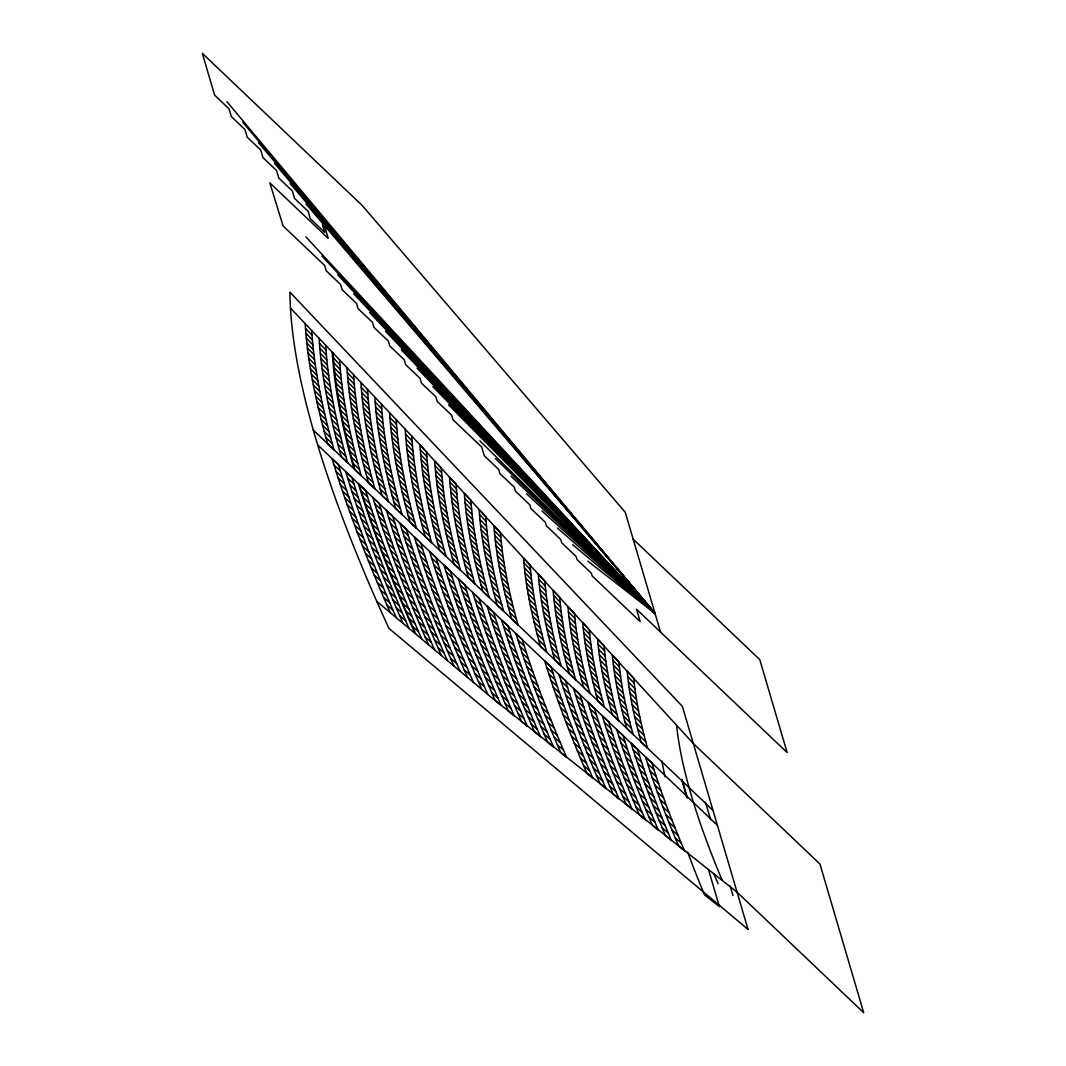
<?xml version="1.0" encoding="UTF-8"?>
<svg xmlns="http://www.w3.org/2000/svg" width="1066" height="1066" viewBox="0 0 1066 1066"><rect width="100%" height="100%" fill="white"/><g stroke="black" fill="none" stroke-linecap="round" stroke-linejoin="round"><path stroke-width="1.5" d="M587.819 561.089L655.044 613.47L226.951 101.696M572.629 544.659L655.044 613.47L242.795 122.27M527.39 726.306L521.381 721.256A1304.757 299.466 50.7 0 1 472.758 592.509L479.14 598.532M514.292 715.926L508.295 710.889A1327.197 304.623 50.7 0 1 458.367 578.811L464.749 584.834M501.207 705.545L495.21 700.522A1349.636 309.766 50.7 0 1 443.976 565.1L450.345 571.136A1339.656 307.488 50.7 0 0 501.02 705.119M376.778 601.384L492.159 698.097L737.086 892.202L863.7 1012.7L819.954 864.046L693.326 743.548L416.54 441.151L290.458 308.087M566.672 757.446L560.649 752.383A1237.453 284.022 50.7 0 1 515.944 633.604L522.327 639.627M553.574 747.066L547.564 742.003A1259.892 289.179 50.7 0 1 501.553 619.906L507.922 625.929M540.475 736.686L534.466 731.636A1282.318 294.323 50.7 0 1 487.149 606.208L493.531 612.23A1272.351 292.031 50.7 0 0 540.289 736.246M518.009 713.514L524.046 718.631M619.066 798.994L613.03 793.89A1147.709 263.422 50.7 0 1 573.521 688.396L579.904 694.419A1137.742 261.143 50.7 0 0 615.842 791.492L618.853 798.501M505.004 703.36L511.04 708.45M605.968 788.613L599.931 783.51A1170.148 268.579 50.7 0 1 559.13 674.698L565.5 680.721A1160.181 266.287 50.7 0 0 605.755 788.12M491.826 692.793L497.862 697.884M478.354 681.547L484.39 686.637M592.856 778.22L586.833 773.13A1192.588 273.722 50.7 0 1 544.726 661L551.109 667.023A1182.607 271.43 50.7 0 0 592.656 777.74M437.846 647.595L443.882 652.685M450.651 658.415L456.688 663.492M464.216 669.861L470.239 674.938M386.958 605.102L392.981 610.192M399.603 615.548L405.626 620.639M412.409 626.355L418.432 631.445M425.214 637.162L431.237 642.252M557.385 744.828L563.434 749.971M383.693 597.56L389.743 602.69M645.276 819.781L639.227 814.651A1102.844 253.122 50.7 0 1 602.303 715.792L608.686 721.815M544.193 734.247L550.229 739.364M632.165 809.387L626.128 804.27A1125.27 258.278 50.7 0 1 587.912 702.094L594.295 708.117M531.188 724.094L537.237 729.211M684.599 850.974L678.549 845.818A1035.539 237.678 50.7 0 1 645.49 756.887L651.872 762.896M501.793 695.898L507.856 701.042M583.582 765.575L589.631 770.731M671.487 840.568L665.437 835.424A1057.965 242.835 50.7 0 1 631.099 743.189L637.481 749.198A1047.998 240.543 50.7 0 0 671.26 840.035M474.996 673.739L481.046 678.882M488.534 685.132L494.584 690.288M434.488 639.787L440.538 644.93M447.347 650.726L453.383 655.856M460.952 662.292L467.001 667.436M396.246 607.767L402.282 612.897M409.091 618.68L415.14 623.823M421.949 629.606L427.999 634.736M658.375 830.174L652.325 825.044A1080.404 247.978 50.7 0 1 616.708 729.49L623.077 735.5A1070.437 245.686 50.7 0 0 658.162 829.654M392.941 600.038L399.017 605.221M405.853 611.071L411.916 616.255M418.751 622.104L424.814 627.288M622.771 796.422L628.847 801.605M540.915 726.546L546.978 731.729M380.495 590.071L386.558 595.241M527.99 716.618L534.053 721.789M609.779 786.322L615.842 791.492M514.718 705.839L520.781 711.009M596.574 775.702L602.636 780.858M580.41 758.086L586.487 763.296M498.661 688.489L504.738 693.7M648.981 817.142L655.057 822.352M485.31 677.536L491.386 682.746M471.705 665.997L477.781 671.194M635.989 807.069L642.065 812.265M431.184 632.045L437.26 637.241M444.096 643.091L450.172 648.288M457.767 654.804L463.83 659.987M554.2 737.352L560.263 742.549M389.716 592.363L395.806 597.6M606.621 778.82L612.71 784.056M402.668 603.516L408.758 608.753M415.62 614.669L421.71 619.906M675.191 837.876L681.281 843.113M377.364 582.622L383.44 587.859M524.872 709.21L530.948 714.447M593.309 767.96L599.398 773.183M511.507 698.23L517.583 703.453M662.213 827.816L668.289 833.026M495.583 681.147L501.686 686.397M632.844 799.553L638.947 804.817M468.494 658.322L474.583 663.572M482.152 670.008L488.255 675.271M619.519 788.653L625.609 793.903M551.082 729.943L557.185 735.194M427.959 624.356L434.049 629.606M440.924 635.536L447.014 640.773M454.649 647.368L460.739 652.605M537.704 718.924L543.793 724.174M451.598 639.986L457.7 645.276M590.124 760.298L596.24 765.588M659.081 820.287L665.197 825.577M386.558 584.754L392.674 590.044M399.563 596.014L405.666 601.304M412.555 607.287L418.671 612.564M521.82 701.868L527.923 707.158M645.73 809.347L651.832 814.624M508.362 690.688L514.478 695.978M374.286 575.24L380.389 580.517M577.319 750.664L583.422 755.941M371.274 567.912L377.404 573.241M616.348 780.965L622.477 786.282M492.585 673.859L498.715 679.175M465.349 650.713L471.478 656.016M479.074 662.546L485.203 667.849M671.953 830.028L678.069 835.331M548.057 722.588L554.173 727.905M534.586 711.368L540.702 716.672M603.556 771.398L609.672 776.701M424.814 616.734L430.93 622.038M437.82 628.034L443.936 633.324M642.571 801.619L648.714 806.975M421.736 609.179L427.866 614.522M434.781 620.585L440.924 625.942M448.613 632.671L454.742 638.014M518.849 694.592L524.978 699.936M383.48 577.199L389.61 582.542M396.512 588.579L402.655 593.922M409.557 599.958L415.687 605.288M505.311 683.213L511.44 688.556M574.308 743.322L580.437 748.652M629.793 792.118L635.922 797.448M368.343 560.636L374.486 566.006M489.667 666.636L495.81 672.006M545.099 715.313L551.255 720.683M462.298 643.158L468.44 648.528M476.076 655.137L482.218 660.507M531.548 703.893L537.69 709.25M600.558 764.042L606.701 769.412M587.046 752.703L593.176 758.073M656.056 812.838L662.186 818.195M557.331 527.937L655.044 613.47L258.612 142.764M418.725 601.677L424.881 607.087M431.823 613.203L437.979 618.613M445.695 625.409L451.851 630.819M515.944 687.37L522.1 692.767M571.376 736.046L577.532 741.443M626.835 784.763L632.991 790.159M502.326 675.804L508.482 681.201M613.283 773.356L619.426 778.753M380.455 569.71L386.612 575.107M393.541 581.197L399.697 586.593M406.626 592.683L412.782 598.079M668.808 822.272L674.965 827.656M377.511 562.288L383.68 567.725M390.636 573.881L396.805 579.318M403.774 585.474L409.944 590.91M597.666 756.767L603.836 762.203M653.112 805.47L659.281 810.906M486.816 659.481L492.985 664.904M542.234 708.104L548.404 713.54M459.313 635.682L465.469 641.106M473.144 647.795L479.314 653.218M528.589 696.471L534.746 701.894M584.048 745.201L590.204 750.624M639.533 793.997L645.69 799.42M365.451 553.427L371.621 558.837M362.64 546.258L368.823 551.722M623.956 777.487L630.139 782.95M568.538 728.838L574.721 734.301M665.784 814.611L671.966 820.074M415.793 594.255L421.963 599.705M428.945 605.888L435.115 611.351M442.856 618.213L449.039 623.677M513.119 680.228L519.302 685.678M610.312 765.841L616.481 771.291M499.421 668.475L505.604 673.925M636.575 786.455L642.771 791.945M594.855 749.571L601.051 755.061M581.13 737.779L587.326 743.268M374.632 554.92L380.815 560.396M387.797 566.619L393.994 572.109M400.976 578.332L407.159 583.808M539.436 700.975L545.632 706.452M525.711 689.142L531.894 694.619M484.031 652.392L490.227 657.869M456.395 628.274L462.591 633.75M470.293 640.533L476.475 646.009M565.779 721.709L571.976 727.225M359.895 539.156L366.091 544.673M510.374 673.152L516.57 678.656M412.928 586.886L419.125 592.39M426.12 598.639L432.316 604.142M440.085 611.085L446.294 616.588M496.596 661.2L502.792 666.716M650.273 798.194L656.469 803.697M578.318 730.437L584.541 735.98M536.731 693.899L542.94 699.443M522.913 681.867L529.122 687.41M371.821 547.618L378.03 553.147M385.039 559.423L391.249 564.953M398.244 571.243L404.454 576.773M662.865 807.042L669.075 812.585M481.326 645.37L487.535 650.9M453.57 620.932L459.779 626.462M467.521 633.324L473.73 638.854M621.185 770.292L627.394 775.821M607.433 758.406L613.63 763.922M563.101 714.66L569.324 720.23M647.528 791.012L653.751 796.582M507.709 666.13L513.919 671.7M633.737 779.006L639.946 784.563M493.851 654.004L500.074 659.561M357.203 532.121L363.426 537.677M410.144 579.584L416.366 585.141M423.375 591.457L429.598 597.013M437.393 604.022L443.616 609.579M592.123 742.456L598.346 747.999M420.71 584.328L426.946 589.938M434.768 597.013L441.004 602.623M660.054 799.58L666.29 805.19M354.592 525.125L360.828 530.735M534.093 686.904L540.329 692.5M520.208 674.685L526.444 680.281M618.493 763.189L624.729 768.773M604.649 751.05L610.871 756.633M369.089 540.369L375.312 545.952M478.701 638.401L484.923 643.984M382.334 552.295L388.557 557.864M395.593 564.207L401.815 569.79M450.825 613.656L457.048 619.239M464.816 626.182L471.039 631.765M448.146 606.447L454.396 612.084M462.191 619.119L468.44 624.756M644.89 783.91L651.139 789.546M366.411 533.187L372.66 538.823M379.709 545.219L385.959 550.842M393.008 557.238L399.244 562.875M630.992 771.651L637.228 777.274M505.111 659.188L511.347 664.811M491.186 646.875L497.436 652.499M589.485 735.407L595.734 741.03M575.6 723.174L581.836 728.784M407.439 572.349L413.675 577.959M404.8 565.18L411.05 570.843M418.112 577.279L424.361 582.929M432.21 590.071L438.472 595.734M531.548 679.988L537.797 685.638M615.908 756.154L622.158 761.804M517.583 667.569L523.832 673.219M601.97 743.788L608.22 749.438M352.033 518.196L358.283 523.846M476.142 631.512L482.392 637.148M560.503 707.677L566.752 713.314M541.968 510.934L655.044 613.47L274.402 163.191M473.664 624.676L479.927 630.366M445.548 599.319L451.811 605.008M459.646 612.124L465.909 617.8M363.812 526.071L370.075 531.747M377.151 538.21L383.414 543.887M390.476 550.336L396.739 556.012M586.94 728.451L593.202 734.128M657.349 792.211L663.612 797.888M502.592 652.325L508.855 657.989M572.962 715.992L579.224 721.655M488.601 639.827L494.864 645.49M613.403 749.211L619.679 754.928M599.372 736.619L605.648 742.322M515.038 660.52L521.314 666.223M529.069 673.139L535.345 678.842M402.228 558.078L408.505 563.794M415.593 570.283L421.856 575.986M429.731 583.195L436.007 588.912M628.354 764.389L634.616 770.078M642.345 776.887L648.608 782.591M349.541 511.334L355.817 517.023M557.998 700.775L564.26 706.465M654.751 784.936L661.04 790.692M347.13 504.524L353.406 510.254M443.03 592.256L449.306 597.986M457.181 605.195L463.457 610.925M471.252 617.92L477.528 623.663M584.488 721.562L590.764 727.305M570.43 708.89L576.706 714.62M361.294 519.022L367.57 524.739M500.154 645.516L506.43 651.246M374.659 531.254L380.935 536.984M388.024 543.5L394.3 549.217M486.096 632.844L492.372 638.561M483.671 625.929L489.974 631.712M358.842 512.04L365.132 517.81M372.247 524.379L378.537 530.148M385.639 536.718L391.942 542.487M526.684 666.357L532.973 672.113M625.809 757.206L632.098 762.976M639.893 769.972L646.196 775.728M512.573 653.551L518.875 659.321M399.75 551.055L406.039 556.798M413.142 563.354L419.431 569.111M427.319 576.4L433.609 582.143M555.573 693.953L561.862 699.696M397.338 544.086L403.641 549.883M410.756 556.505L417.072 562.302M424.988 569.657L431.29 575.453M567.978 701.881L574.281 707.677M582.116 714.766L588.419 720.563M440.591 585.261L446.894 591.057M454.782 598.332L461.085 604.116M468.92 611.231L475.223 617.014M344.771 497.769L351.06 503.552M610.991 742.349L617.294 748.132M497.795 638.787L504.085 644.557M596.893 729.53L603.183 735.3M637.548 763.136L643.864 768.959M342.479 491.08L348.795 496.916M481.326 619.093L487.642 624.929M495.503 632.125L501.82 637.948M623.383 750.131L629.7 755.967M510.201 646.662L516.517 652.485M524.365 659.654L530.681 665.477M356.457 505.111L362.76 510.934M369.889 517.556L376.205 523.366M383.334 530.002L389.636 535.812M652.272 777.767L658.588 783.59M553.241 687.197L559.543 693.007M354.139 498.262L360.468 504.111M367.61 510.801L373.939 516.664M381.082 523.339L387.411 529.202M579.824 708.051L586.153 713.9M394.993 537.197L401.309 543.047M408.465 549.71L414.781 555.559M422.722 562.981L429.038 568.818M565.633 694.952L571.949 700.802M594.495 722.535L600.811 728.371M608.686 735.58L615.002 741.416M438.233 578.345L444.549 584.181M452.464 591.537L458.78 597.373M466.655 604.609L472.971 610.445M435.941 571.496L442.283 577.386M450.225 584.821L456.554 590.711M464.47 598.053L470.799 603.942M649.9 770.705L656.243 776.594M479.06 612.337L485.403 618.213M493.305 625.529L499.634 631.405M340.254 484.457L346.583 490.32M507.909 639.853L514.238 645.73M522.14 653.032L528.47 658.895M550.975 680.534L557.305 686.397M526.537 493.705L655.044 613.47L290.179 183.539M548.817 673.939L555.159 679.855M338.095 477.888L344.438 483.804M563.368 688.116L569.71 694.019M577.639 701.415L583.981 707.318M351.9 491.466L358.243 497.369M365.411 504.111L371.741 510.014M378.91 516.757L385.252 522.66M592.203 715.619L598.546 721.522M606.461 728.891L612.803 734.794M392.728 530.362L399.07 536.265M406.226 542.994L412.569 548.897M420.524 556.372L426.866 562.262M621.052 743.149L627.381 749.052M635.296 756.394L641.639 762.283M390.542 523.606L396.898 529.549M404.081 536.345L410.423 542.288M418.405 549.829L424.761 555.772M433.742 564.727L440.098 570.67M448.066 578.185L454.409 584.115M462.364 591.563L468.707 597.493M476.888 605.648L483.231 611.578M491.173 619.013L497.529 624.942M505.71 633.124L512.053 639.054M519.995 646.476L526.337 652.392M546.725 667.423L553.094 673.392M561.196 681.361L567.565 687.33M575.533 694.859L581.889 700.828M590.004 708.81L596.374 714.766M604.342 722.295L610.698 728.265M336.003 471.385L342.359 477.341M618.826 736.273L625.182 742.229M633.151 749.744L639.507 755.701M349.728 484.75L356.084 490.693M363.266 497.489L369.622 503.432M376.804 510.228L383.16 516.184M647.648 763.749L654.004 769.692M333.978 464.949L340.347 470.945M347.636 478.088L354.005 484.084M361.201 490.933L367.57 496.929M374.766 503.765L381.135 509.761M388.424 516.93L394.793 522.913M401.989 529.762L408.358 535.758M416.353 543.354L422.722 549.336M431.623 558.038L437.993 564.021M445.974 571.603L452.344 577.585M460.325 585.154L466.695 591.137M474.783 599.039L481.139 605.022M489.121 612.577L495.49 618.547M503.578 626.475L509.948 632.444M517.929 640L524.285 645.969M338.402 464.603L332.019 458.567A1524.127 349.821 50.7 0 0 390.276 612.71M379.176 503.418L372.794 497.382A1460.553 335.23 50.7 0 0 428.545 644.77M633.164 539.143L759.792 659.641L787.134 752.556L636.522 609.219L640.173 621.611L592.19 575.96L591.39 573.228L576.999 559.53L576.106 556.492L561.715 542.794L560.743 539.503L546.352 525.805L545.312 522.273L530.908 508.575L529.815 504.831L515.424 491.133L514.265 487.202L499.874 473.517L498.661 469.413L484.27 455.715L481.725 447.08L452.943 419.684L451.611 415.154L437.22 401.469L435.847 396.819L421.456 383.12L420.057 378.35L405.666 364.652L404.227 359.775L389.836 346.077L388.37 341.107L373.979 327.409L372.487 322.332L358.083 308.634L356.564 303.464L342.173 289.765L340.627 284.515L326.236 270.817L324.664 265.474L283.076 225.912L269.818 182.819L328.195 238.371L324.917 227.231L322.518 224.939L324.704 232.375L310.313 218.677L308.154 211.334L294.562 198.409L292.377 190.987L278.786 178.049L276.574 170.56L262.982 157.621L260.757 150.066L247.165 137.128L244.927 129.506L231.322 116.567L229.057 108.879L214.639 95.141L202.3 53.3L362.293 205.551L625.276 512.32L660.52 632.058M511.04 476.262L655.044 613.47L305.942 203.819M313.244 429.998L713.021 810.44M317.628 444.868L717.391 825.311M460.405 570.083L453.996 563.941A1327.197 304.623 50.7 0 1 434.768 461.085L441.324 468.001M374.832 488.654L368.423 482.512A1460.553 335.23 50.7 0 1 347.023 367.783M334.058 449.839L327.635 443.696A1524.127 349.821 50.7 0 1 305.209 323.664M647.542 748.172L641.119 742.016A1035.539 237.678 50.7 0 1 627.181 671.274L633.724 678.109M633.137 734.474L626.728 728.318A1057.965 242.835 50.7 0 1 612.364 655.097L618.92 661.946M575.56 679.682L569.151 673.525A1147.709 263.422 50.7 0 1 553.134 590.391L559.69 597.266M589.951 693.38L583.542 687.224A1125.27 258.278 50.7 0 1 567.938 606.567L574.494 613.43M517.983 624.876L511.573 618.733A1237.453 284.022 50.7 0 1 493.944 525.725L500.5 532.614M474.796 583.782L468.387 577.639A1304.757 299.466 50.7 0 1 449.559 477.235L456.115 484.151M509.868 612.604L516.29 618.8M495.424 598.732L501.846 604.928M466.628 571.363L473.064 577.559M481.072 585.221L487.495 591.417M423.415 530.175L429.851 536.358M437.846 543.993L444.269 550.176M452.29 557.838L458.713 564.034M393.86 502.113L400.283 508.295M408.278 515.917L414.701 522.1M366.691 476.342L373.113 482.525M380.229 489.067L386.652 495.25M339.454 450.278L345.877 456.461M353.073 463.31L359.495 469.493M325.903 437.54L332.326 443.709M378.523 482.778L384.959 489.001M392.168 495.903L398.604 502.139M337.735 443.989L344.171 450.212M351.38 457.114L357.816 463.337M365.038 470.239L371.474 476.462M639.334 735.5L645.769 741.723M324.237 431.437L330.673 437.66M610.552 708.157L616.987 714.38M625.009 722.082L631.445 728.305M581.769 680.814L588.205 687.024M596.227 694.712L602.65 700.922M552.987 653.458L559.423 659.667M567.432 667.343L573.868 673.552M538.65 639.973L545.072 646.169M495.49 458.647L655.044 613.47L305.889 236.919M322.638 425.401L329.088 431.663M537.024 633.897L543.473 640.16M508.242 606.541L514.678 612.79M493.758 592.509L500.194 598.759M464.963 565.167L471.412 571.403M479.447 579.184L485.896 585.421M421.723 523.872L428.159 530.108M436.181 537.81L442.617 544.046M450.665 551.815L457.101 558.051M406.626 509.815L413.062 516.051M637.655 729.104L644.104 735.38M420.097 517.663L426.547 523.939M434.595 531.721L441.044 537.997M449.106 545.859L455.555 552.135M608.886 701.801L615.322 708.077M623.397 715.939L629.846 722.215M376.884 476.542L383.334 482.818M390.569 489.774L397.018 496.05M405.053 503.792L411.503 510.068M580.104 674.498L586.54 680.761M594.601 688.609L601.051 694.872M336.096 437.766L342.546 444.029M349.768 450.985L356.217 457.247M363.439 464.203L369.889 470.466M551.322 647.182L557.758 653.431M565.819 661.253L572.255 667.516M549.75 640.986L556.199 647.302M564.287 655.257L570.75 661.56M361.92 458.247L368.383 464.549M334.524 431.623L340.987 437.926M348.222 444.935L354.685 451.238M535.492 627.914L541.954 634.217M321.119 419.431L327.568 425.734M492.172 586.367L498.621 592.669M506.696 600.571L513.159 606.86M463.377 559.05L469.84 565.326M477.901 573.215L484.35 579.504M319.653 413.528L326.116 419.871M461.884 553.014L468.347 559.344M476.435 567.339L482.898 573.668M607.314 695.552L613.776 701.881M621.878 709.903L628.34 716.232M418.565 511.52L425.014 517.836M433.089 525.698L439.538 532.014M447.64 539.982L454.103 546.312M578.532 668.275L584.994 674.605M593.082 682.586L599.545 688.903M403.548 497.835L410.01 504.151M375.339 470.399L381.788 476.702M389.037 483.724L395.499 490.04M446.241 534.186L452.704 540.542M548.27 634.896L554.733 641.266M562.861 649.341L569.324 655.697M402.122 491.959L408.584 498.315M373.86 464.31L380.322 470.666M387.584 477.741L394.047 484.097M534.053 622.011L540.515 628.367M333.032 425.547L339.494 431.89M346.756 438.952L353.219 445.295M360.481 452.357L366.944 458.7M636.096 722.801L642.558 729.144M490.68 580.317L497.142 586.66M505.244 594.681L511.707 601.024M479.9 440.858L655.044 613.47L321.852 255.947M489.267 574.347L495.743 580.743M503.872 588.872L510.348 595.254M605.861 689.409L612.337 695.792M620.465 703.96L626.941 710.342M331.619 419.538L338.095 425.92M345.357 433.036L351.833 439.419M359.095 446.521L365.571 452.903M460.459 547.058L466.935 553.427M475.05 561.529L481.526 567.898M577.066 662.159L583.528 668.542M318.254 407.692L324.73 414.074M591.657 676.657L598.133 683.026M417.099 505.457L423.575 511.827M431.65 519.742L438.126 526.111M473.744 555.799L480.233 562.222M546.885 628.9L553.361 635.309M415.727 499.474L422.203 505.884M430.304 513.879L436.78 520.288M444.922 528.456L451.398 534.865M561.515 643.518L567.991 649.927M316.935 401.922L323.411 408.331M634.643 716.618L641.132 723.028M400.763 486.149L407.239 492.545M532.694 616.201L539.169 622.597M372.447 458.313L378.936 464.709M386.198 471.838L392.674 478.234M315.669 396.232L322.159 402.668M531.414 610.472L537.904 616.908M604.502 683.359L610.991 689.809M619.159 698.11L625.649 704.559M371.128 452.384L377.617 458.82M384.893 466.002L391.382 472.438M399.483 480.42L405.973 486.856M487.948 568.471L494.437 574.907M502.579 583.142L509.068 589.565M575.693 656.136L582.183 662.572M590.337 670.82L596.813 677.256M344.025 427.186L350.514 433.609M357.79 440.764L364.279 447.2M459.126 541.182L465.602 547.604M330.26 413.608L336.749 420.031M457.86 535.385L464.363 541.848M472.518 550.149L479.02 556.612M545.592 622.997L552.095 629.46M328.994 407.745L335.484 414.208M342.772 421.416L349.275 427.879M356.564 435.088L363.053 441.551M560.263 637.788L566.752 644.25M633.311 710.542L639.813 717.005M414.421 493.585L420.923 500.034M429.025 508.096L435.514 514.545M443.669 522.806L450.158 529.256M327.795 401.962L334.298 408.451M341.6 415.713L348.089 422.216M355.391 429.478L361.894 435.967M603.263 677.43L609.765 683.919M413.208 487.762L419.711 494.251M427.839 502.379L434.342 508.882M617.947 692.38L624.449 698.87M442.51 517.223L449.013 523.712M530.228 604.822L536.731 611.324M314.483 390.596L320.973 397.072M486.709 562.675L493.212 569.151M574.427 650.22L580.917 656.709M369.875 446.534L376.378 453.01M383.667 460.245L390.169 466.721M398.271 474.756L404.774 481.232M501.38 577.492L507.869 583.968M589.098 665.091L595.601 671.567M587.966 659.454L594.468 665.984M485.563 556.958L492.066 563.488M500.247 571.936L506.763 578.452M313.351 385.026L319.853 391.542M368.703 440.764L375.205 447.28M382.521 454.569L389.023 461.085M397.138 469.173L403.641 475.689M632.098 704.586L638.601 711.115M544.406 617.187L550.909 623.69M559.104 632.138L565.606 638.654M456.701 529.682L463.204 536.185M471.372 544.579L477.874 551.095M312.298 379.523L318.814 386.079M367.61 435.075L374.126 441.63M381.441 448.959L387.957 455.515M396.086 463.657L402.602 470.226M455.608 524.046L462.111 530.601M602.117 671.593L608.633 678.149M470.306 539.09L476.822 545.645M616.841 686.731L623.357 693.286M529.136 599.265L535.652 605.808M326.662 396.246L333.178 402.775M340.48 410.09L346.996 416.619M354.298 423.935L360.814 430.464M412.076 482.019L418.578 488.561M426.72 496.743L433.236 503.285M441.417 511.72L447.92 518.263M573.255 644.397L579.771 650.94M572.189 638.681L578.705 645.263M411.023 476.369L417.539 482.938M425.694 491.199L432.21 497.782M586.926 653.911L593.442 660.48M325.61 390.609L332.126 397.178M339.441 404.534L345.957 411.103M353.286 418.458L359.802 425.041M440.405 506.31L446.92 512.879M630.992 698.75L637.508 705.319M484.497 551.335L491.013 557.904M499.221 566.446L505.724 573.015M543.314 611.471L549.816 618.027M558.024 626.595L564.54 633.151M448.573 404.814L655.044 613.47L337.802 274.908M542.314 605.848L548.83 612.457M557.052 621.145L563.568 627.741M601.091 665.877L607.607 672.473M615.842 681.201L622.357 687.797M366.597 429.451L373.113 436.047M380.442 443.429L386.958 450.025M395.1 458.22L401.615 464.829M454.596 518.502L461.125 525.098M469.333 533.68L475.849 540.275M311.312 374.099L317.828 380.695M528.123 593.802L534.639 600.385M453.676 513.052L460.206 519.688M365.665 423.922L372.181 430.557M379.523 437.979L386.039 444.615M394.193 452.863L400.723 459.499M468.427 528.363L474.943 534.999M571.229 633.071L577.759 639.707M527.204 588.419L533.733 595.055M629.993 693.02L636.522 699.642M585.994 648.461L592.509 655.097M310.393 368.743L316.922 375.365M410.05 470.786L416.579 477.408M424.734 485.723L431.264 492.345M439.472 500.967L445.988 507.576M483.524 545.805L490.04 552.415M324.637 385.039L331.153 391.648M338.482 399.044L345.011 405.666M352.34 413.062L358.856 419.671M498.262 561.062L504.778 567.672M309.54 363.453L316.069 370.102M409.157 465.296L415.687 471.958M423.855 480.34L430.384 487.002M482.632 540.355L489.161 547.005M541.408 600.331L547.937 606.994M600.171 660.254L606.701 666.916M438.606 495.703L445.135 502.353M497.396 555.746L503.925 562.408M556.172 615.775L562.701 622.424M614.935 675.764L621.465 682.427M323.731 379.549L330.247 386.198M337.589 393.647L344.118 400.296M351.46 407.732L357.989 414.381M432.836 386.598L655.044 613.47L353.712 293.776M322.891 374.139L329.421 380.815M336.776 388.304L343.305 394.993M350.647 402.482L357.19 409.171M570.363 627.554L576.906 634.243M629.113 687.41L635.656 694.086M452.837 507.669L459.366 514.358M467.601 523.113L474.13 529.789M526.377 583.129L532.907 589.804M585.141 643.118L591.683 649.794M393.367 447.587L399.897 454.263M364.799 418.458L371.328 425.134M378.67 432.609L385.199 439.272M466.855 517.956L473.397 524.672M364.012 413.075L370.555 419.791M377.897 427.306L384.44 434.022M392.608 442.377L399.137 449.092M599.345 654.751L605.888 661.466M540.595 594.908L547.138 601.61M481.832 534.999L488.375 541.688M614.136 670.434L620.678 677.137M408.358 459.886L414.887 466.588M423.069 475.036L429.598 481.725M555.373 610.512L561.915 617.201M308.767 358.229L315.296 364.918M437.833 490.507L444.362 497.209M496.609 550.522L503.139 557.225M417.086 368.25L655.044 613.47L369.596 312.538M481.126 529.722L487.668 536.465M407.625 454.569L414.168 461.298M422.349 469.8L428.892 476.542M495.903 545.392L502.446 552.135M628.354 681.907L634.896 688.649M437.127 485.403L443.669 492.146M308.047 353.073L314.59 359.802M569.604 622.158L576.146 628.887M584.395 637.868L590.937 644.597M322.132 368.796L328.674 375.512M336.03 383.054L342.559 389.77M349.915 397.298L356.457 404.027M452.091 502.379L458.62 509.108M525.631 577.932L532.174 584.648M307.408 347.996L313.95 354.751M524.978 572.828L531.521 579.584M451.411 497.182L457.954 503.938M598.639 649.367L605.182 656.123M321.452 363.533L327.995 370.288M335.35 377.87L341.893 384.613M349.248 392.195L355.791 398.95M466.188 512.879L472.731 519.635M613.443 665.224L619.986 671.966M539.889 589.591L546.432 596.334M363.306 407.785L369.849 414.527M377.204 422.096L383.747 428.838M391.928 437.247L398.471 443.989M554.68 605.328L561.222 612.084M465.615 507.882L472.158 514.678M539.276 584.368L545.819 591.164M320.839 358.349L327.395 365.132M334.751 372.754L341.293 379.549M348.662 387.171L355.205 393.954M554.067 600.251L560.623 607.047M627.714 676.537L634.257 683.319M362.68 402.562L369.222 409.344M376.591 416.953L383.134 423.735M391.315 432.196L397.858 438.979M480.5 524.552L487.042 531.334M495.29 540.342L501.833 547.125M406.985 449.319L413.528 456.101M568.951 616.854L575.493 623.623M421.723 464.656L428.265 471.439M436.5 480.38L443.043 487.149M583.755 632.724L590.298 639.493M401.282 349.795L655.044 613.47L385.452 331.22M362.134 397.418L368.689 404.241M376.045 411.902L382.601 418.711M390.782 427.226L397.338 434.049M494.757 535.385L501.3 542.194M583.195 627.674L589.751 634.497M406.413 444.162L412.968 450.985M421.163 459.606L427.706 466.415M435.954 475.436L442.497 482.245M598.039 644.077L604.595 650.886M524.405 567.805L530.948 574.614M612.857 660.107L619.399 666.903M450.825 492.066L457.367 498.861M306.835 342.986L313.377 349.781M435.474 470.572L442.03 477.408M538.756 579.238L545.312 586.073M450.318 487.029L456.874 493.864M465.109 502.965L471.665 509.801M553.56 595.268L560.103 602.103A1137.742 261.143 50.7 0 0 575.547 679.615M306.315 338.042L312.871 344.878M320.306 353.232L326.862 360.055M334.231 367.717L340.774 374.539M348.142 382.214L354.698 389.037M479.953 519.462L486.509 526.284M568.391 611.657L574.947 618.48M464.696 498.142L471.252 505.004M479.513 514.465L486.056 521.327M589.298 629.593L582.742 622.731A1102.844 253.122 50.7 0 0 597.933 700.922L604.355 707.078A1092.863 250.843 50.7 0 1 589.325 629.926M305.889 333.178L312.431 340.041M494.304 530.508L500.86 537.357M319.84 348.196L326.396 355.058M333.778 362.76L340.321 369.622M347.703 377.324L354.245 384.186M361.667 392.368L368.21 399.217M375.592 406.919L382.134 413.768M390.329 422.323L396.885 429.185M604.102 645.769L597.546 638.907A1080.404 247.978 50.7 0 0 612.324 714.62L618.746 720.776A1070.437 245.686 50.7 0 1 604.129 646.103M405.933 439.099L412.489 445.948M420.684 454.622L427.239 461.471M523.926 562.888L530.482 569.724M305.516 328.381L312.072 335.27M319.454 343.252L326.009 350.141M333.392 357.883L339.947 364.772M347.316 372.514L353.872 379.403M361.267 387.384L367.823 394.273M375.192 402.015L381.748 408.904M389.943 417.512L396.499 424.401M405.533 434.115L412.089 441.004M420.297 449.732L426.853 456.621M530.095 564.94L523.539 558.051A1192.588 273.722 50.7 0 0 540.355 646.129L546.765 652.272A1182.607 271.43 50.7 0 1 530.108 565.233M435.088 465.789L441.644 472.664M544.886 581.103L538.33 574.214A1170.148 268.579 50.7 0 0 554.746 659.827L561.169 665.984A1160.181 266.287 50.7 0 1 544.913 581.41M449.892 482.085L456.448 488.961M470.905 500.3L464.35 493.398A1282.318 294.323 50.7 0 0 482.778 591.337L489.187 597.48A1272.351 292.031 50.7 0 1 470.932 500.58M485.696 516.464L479.14 509.561A1259.892 289.179 50.7 0 0 497.169 605.035L503.592 611.178A1249.912 286.887 50.7 0 1 485.723 516.744M426.533 451.837L419.977 444.922A1349.636 309.766 50.7 0 0 439.592 550.243L446.014 556.385A1339.656 307.488 50.7 0 1 426.56 452.104M705.492 802.272L710.622 819.674M730.17 886.086L732.955 895.573M682 779.513L687.463 798.101M708.53 869.696L719.417 906.673L704.586 894.92A960.746 220.515 50.7 0 1 687.65 852M559.717 597.573L560.103 602.103M441.297 655.47A1439.367 330.367 50.7 0 1 386.398 510.308L392.781 516.344A1429.399 328.075 50.7 0 0 447.294 660.494M360.948 382.494A1439.367 330.367 50.7 0 0 382.014 495.45L388.437 501.593A1429.399 328.075 50.7 0 1 367.517 389.41M454.049 666.157A1418.18 325.503 50.7 0 1 399.99 523.246L406.373 529.282A1408.213 323.211 50.7 0 0 460.046 671.18M374.886 397.205A1418.18 325.503 50.7 0 0 395.619 508.389L402.029 514.532A1408.213 323.211 50.7 0 1 381.441 404.121M396.285 617.734A1514.16 347.529 50.7 0 1 338.415 464.656M334.044 449.785A1514.16 347.529 50.7 0 1 311.765 330.58M403.028 623.397A1502.94 344.958 50.7 0 1 345.611 471.505L351.993 477.541A1492.96 342.666 50.7 0 0 409.038 628.42M319.147 338.375A1502.94 344.958 50.7 0 0 341.24 456.634L347.649 462.777A1492.96 342.666 50.7 0 1 325.703 345.291M415.793 634.083A1481.753 340.094 50.7 0 1 359.202 484.444L365.585 490.48A1471.773 337.802 50.7 0 0 421.79 639.12M333.085 353.073A1481.753 340.094 50.7 0 0 354.831 469.573L361.241 475.716A1471.773 337.802 50.7 0 1 339.641 360.002M434.542 649.807A1450.586 332.938 50.7 0 1 379.203 503.458M374.819 488.601A1450.586 332.938 50.7 0 1 353.579 374.712M467.548 677.47A1395.74 320.36 50.7 0 1 414.381 536.944L420.764 542.98A1385.773 318.068 50.7 0 0 473.544 682.507M389.65 412.782A1395.74 320.36 50.7 0 0 410.01 522.087L416.42 528.23A1385.773 318.068 50.7 0 1 396.206 419.698M481.805 689.422A1372.062 314.923 50.7 0 1 429.571 551.402L435.954 557.438A1362.095 312.631 50.7 0 0 487.802 694.446M405.213 429.212A1372.062 314.923 50.7 0 0 425.201 536.544L431.61 542.687A1362.095 312.631 50.7 0 1 411.769 436.141M514.105 715.499A1317.216 302.331 50.7 0 1 464.763 584.888M460.392 570.03A1317.216 302.331 50.7 0 1 441.337 468.254M527.19 725.866A1294.79 297.187 50.7 0 1 479.154 598.586M474.783 583.728A1294.79 297.187 50.7 0 1 456.128 484.417M553.374 746.613A1249.912 286.887 50.7 0 1 507.949 625.982M566.472 756.993A1227.486 281.73 50.7 0 1 522.34 639.68M517.969 624.823A1227.486 281.73 50.7 0 1 500.514 532.907M631.951 808.881A1115.303 255.987 50.7 0 1 594.308 708.184M589.938 693.313A1115.303 255.987 50.7 0 1 574.521 613.75M645.05 819.274A1092.863 250.843 50.7 0 1 608.713 721.882M633.124 734.407A1047.998 240.543 50.7 0 1 618.946 662.279M684.372 850.428A1025.559 235.386 50.7 0 1 651.886 762.976M647.515 748.105A1025.559 235.386 50.7 0 1 633.764 678.469M665.077 776.874A960.746 220.515 50.7 0 1 661.919 761.057M718.124 883.821A960.746 220.515 50.7 0 1 713.967 873.827M686.691 797.022A960.746 220.515 50.7 0 1 681.867 779.393M415.034 633.457A1482.993 340.387 50.7 0 1 358.403 483.684M354.032 468.813A1482.993 340.387 50.7 0 1 332.259 352.22M722.255 880.449A960.746 220.515 50.7 0 1 676.577 725.24M748.012 929.365L388.877 628.327A1546.566 354.978 50.7 0 1 289.939 292.164L682.387 706.385L748.012 929.365"/></g></svg>
